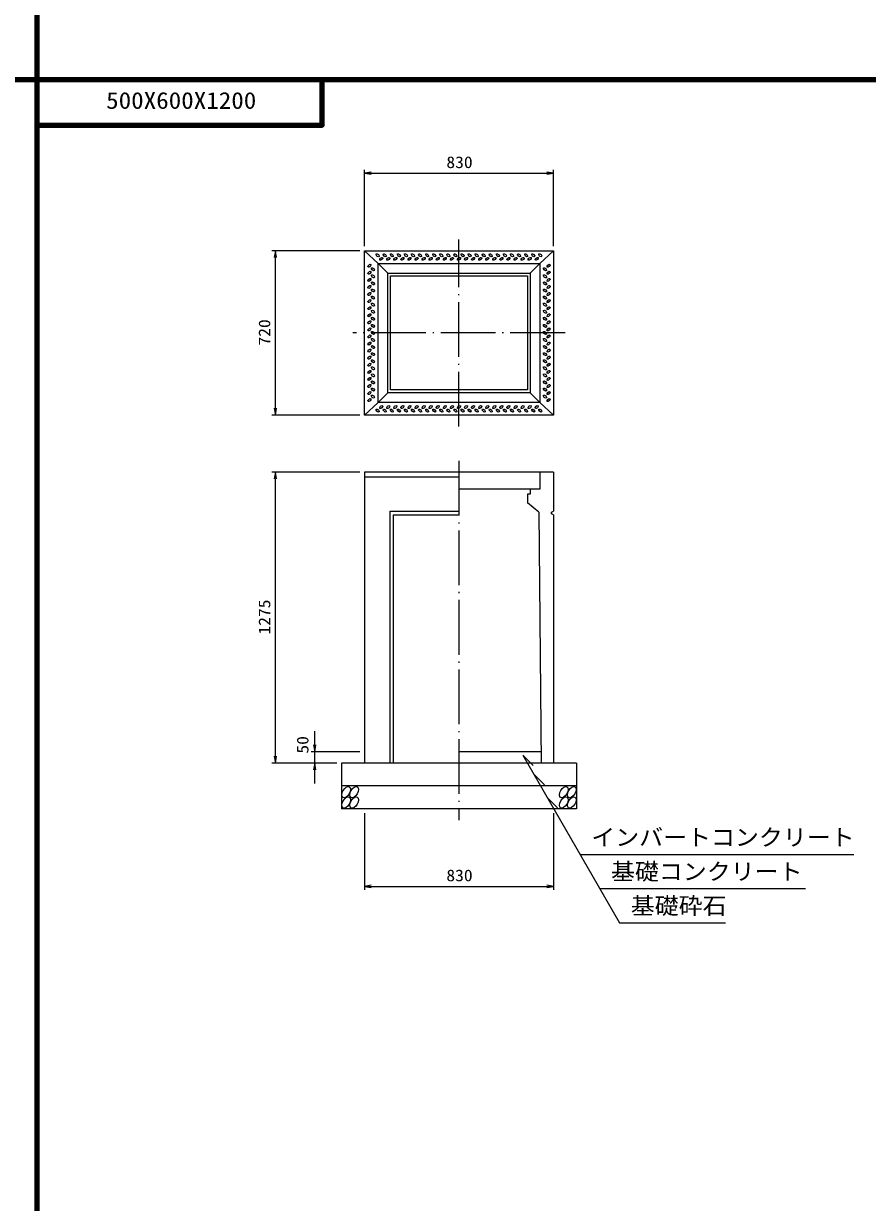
# Model space of a CAD drawing. Units: millimetres, scale not verified. Extents: x -8410 to 41710, y -74801 to 5940.
# Drawn here: x 15751 to 19451, y -42360 to -37194 of the extents above; entities that cross this region are included whole.
import ezdxf
from ezdxf.enums import TextEntityAlignment as Align

# ---------------------------------------------------------------- set-up
doc = ezdxf.new("R2010")
doc.units = ezdxf.units.MM
doc.header["$LTSCALE"] = 20
doc.linetypes.add('LONG_DASHED_DOTTED', pattern=[15.25, 12, -1.5, 0.25, -1.5])
for name, color, linetype, lineweight in [('0-0_グループ[0](0)-D-BMK(0)', 2, 'LONG_DASHED_DOTTED', 13), ('0-1_グループ[0](0)-D-STR(1)', 1, 'Continuous', 13), ('0-2_グループ[0](0)-D-STR-DIM(2)', 7, 'Continuous', 13), ('0-3_グループ[0](0)-D-STR-HTXT(3)', 7, 'Continuous', 13), ('0-5_グループ[0](0)-D-TTL(5)', 2, 'Continuous', 140)]:
    doc.layers.add(name, color=color, linetype=linetype, lineweight=lineweight)
doc.layers.add('0-4_グループ[0](0)-D-STR-TXT(4)', color=7, linetype='Continuous')
doc.layers.add('0-6_グループ[0](0)-D-TTL-TXT(6)', color=7, linetype='Continuous')
doc.styles.add('ＭＳ ゴシック', font='')
doc.styles.get('ＭＳ ゴシック').set_extended_font_data('MS Gothic')

msp = doc.modelspace()

# ---------------------------------------------------------------- linework, layer by layer
at = {"layer": '0-0_グループ[0](0)-D-BMK(0)'}
for p, q in [((17660, -38960), (17660, -38140)), ((18125, -38550), (17195, -38550)), ((17660, -39110), (17660, -40685))]:
    msp.add_line(p, q, dxfattribs=at)
at = {"layer": '0-1_グループ[0](0)-D-STR(1)'}
for p, q in [((17245, -38190), (18075, -38190)), ((17245, -38910), (17245, -38190)), ((18075, -38190), (18075, -38910)), ((17305, -38245), (18015, -38245)), ((17305, -38855), (17305, -38245)), ((18015, -38245), (18015, -38855)), ((17348, -38288), (17972, -38288)), ((17348, -38812), (17348, -38288)), ((17360, -38300), (17960, -38300)), ((17360, -38800), (17360, -38300)), ((17960, -38300), (17960, -38800)), ((17972, -38288), (17972, -38812)), ((17972, -38812), (17348, -38812)), ((17960, -38800), (17360, -38800)), ((18015, -38855), (17305, -38855)), ((18075, -38910), (17245, -38910)), ((18075, -39160), (17245, -39160)), ((17245, -39160), (17245, -40435)), ((17660, -39182), (17245, -39182)), ((18075, -39160), (18075, -39331.5)), ((18010, -39335), (17960, -39295)), ((17356.5, -39331.5), (17356.5, -40435)), ((17356.5, -39331.5), (17660, -39331.5)), ((17371.5, -39346.5), (17371.5, -40435)), ((17371.5, -39346.5), (17660, -39346.5)), ((18010, -39335), (18020.31, -40435)), ((18065, -39335), (18075, -39331.5)), ((18075, -39346.5), (18075, -40435)), ((18019.84, -40385), (17660, -40385)), ((18175, -40435), (17145, -40435)), ((17145, -40435), (17145, -40635)), ((18175, -40435), (18175, -40635)), ((18175, -40535), (17145, -40535)), ((18175, -40635), (17145, -40635))]:
    msp.add_line(p, q, dxfattribs=at)
for points in [[(17245, -38190), (17305, -38245), (17348, -38288)], [(18075, -38190), (18015, -38245), (17972, -38288)], [(17245, -38910), (17305, -38855), (17348, -38812)], [(18075, -38910), (18015, -38855), (17972, -38812)], [(18015, -39160), (18015, -39235), (17660, -39235)], [(17972, -39235), (17972, -39257), (17960, -39257), (17960, -39295)], [(18075, -39346.5), (18065, -39343), (18065, -39335)]]:
    msp.add_lwpolyline(points, dxfattribs=at)
for centre, major_axis, ratio in [((17303.5, -38209.75), (-6.01, 6.01), 0.529412), ((17319, -38225.25), (6.01, 6.01), 0.529412), ((17334.5, -38209.75), (-6.01, 6.01), 0.529412), ((17350, -38225.25), (6.01, 6.01), 0.529412), ((17365.5, -38209.75), (-6.01, 6.01), 0.529412), ((17381, -38225.25), (6.01, 6.01), 0.529412), ((17396.5, -38209.75), (-6.01, 6.01), 0.529412), ((17412, -38225.25), (6.01, 6.01), 0.529412), ((17427.5, -38209.75), (-6.01, 6.01), 0.529412), ((17443, -38225.25), (6.01, 6.01), 0.529412), ((17458.5, -38209.75), (-6.01, 6.01), 0.529412), ((17474, -38225.25), (6.01, 6.01), 0.529412), ((17489.5, -38209.75), (-6.01, 6.01), 0.529412), ((17505, -38225.25), (6.01, 6.01), 0.529412), ((17520.5, -38209.75), (-6.01, 6.01), 0.529412), ((17536, -38225.25), (6.01, 6.01), 0.529412), ((17551.5, -38209.75), (-6.01, 6.01), 0.529412), ((17567, -38225.25), (6.01, 6.01), 0.529412), ((17582.5, -38209.75), (-6.01, 6.01), 0.529412), ((17598, -38225.25), (6.01, 6.01), 0.529412), ((17613.5, -38209.75), (-6.01, 6.01), 0.529412), ((17629, -38225.25), (6.01, 6.01), 0.529412), ((17644.5, -38209.75), (-6.01, 6.01), 0.529412), ((17660, -38225.25), (6.01, 6.01), 0.529412), ((17675.5, -38209.75), (-6.01, 6.01), 0.529412), ((17691, -38225.25), (6.01, 6.01), 0.529412), ((17706.5, -38209.75), (-6.01, 6.01), 0.529412), ((17722, -38225.25), (6.01, 6.01), 0.529412), ((17737.5, -38209.75), (-6.01, 6.01), 0.529412), ((17753, -38225.25), (6.01, 6.01), 0.529412), ((17768.5, -38209.75), (-6.01, 6.01), 0.529412), ((17784, -38225.25), (6.01, 6.01), 0.529412), ((17799.5, -38209.75), (-6.01, 6.01), 0.529412), ((17815, -38225.25), (6.01, 6.01), 0.529412), ((17830.5, -38209.75), (-6.01, 6.01), 0.529412), ((17846, -38225.25), (6.01, 6.01), 0.529412), ((17861.5, -38209.75), (-6.01, 6.01), 0.529412), ((17877, -38225.25), (6.01, 6.01), 0.529412), ((17892.5, -38209.75), (-6.01, 6.01), 0.529412), ((17908, -38225.25), (6.01, 6.01), 0.529412), ((17923.5, -38209.75), (-6.01, 6.01), 0.529412), ((17939, -38225.25), (6.01, 6.01), 0.529412), ((17954.5, -38209.75), (-6.01, 6.01), 0.529412), ((17970, -38225.25), (6.01, 6.01), 0.529412), ((17985.5, -38209.75), (-6.01, 6.01), 0.529412), ((18001, -38225.25), (6.01, 6.01), 0.529412), ((18016.5, -38209.75), (-6.01, 6.01), 0.529412), ((17267.25, -38255.5), (-6.01, -6.01), 0.529412), ((17282.75, -38271), (-6.01, 6.01), 0.529412), ((18037.25, -38271), (6.01, -6.01), 0.529412), ((18052.75, -38255.5), (6.01, 6.01), 0.529412), ((17267.25, -38286.5), (-6.01, -6.01), 0.529412), ((17267.25, -38317.5), (-6.01, -6.01), 0.529412), ((17282.75, -38302), (-6.01, 6.01), 0.529412), ((17282.75, -38333), (-6.01, 6.01), 0.529412), ((18037.25, -38302), (6.01, -6.01), 0.529412), ((18037.25, -38333), (6.01, -6.01), 0.529412), ((18052.75, -38286.5), (6.01, 6.01), 0.529412), ((18052.75, -38317.5), (6.01, 6.01), 0.529412), ((17267.25, -38348.5), (-6.01, -6.01), 0.529412), ((17267.25, -38379.5), (-6.01, -6.01), 0.529412), ((17282.75, -38364), (-6.01, 6.01), 0.529412), ((18037.25, -38364), (6.01, -6.01), 0.529412), ((18052.75, -38348.5), (6.01, 6.01), 0.529412), ((18052.75, -38379.5), (6.01, 6.01), 0.529412), ((17267.25, -38410.5), (-6.01, -6.01), 0.529412), ((17282.75, -38395), (-6.01, 6.01), 0.529412), ((17282.75, -38426), (-6.01, 6.01), 0.529412), ((18037.25, -38395), (6.01, -6.01), 0.529412), ((18037.25, -38426), (6.01, -6.01), 0.529412), ((18052.75, -38410.5), (6.01, 6.01), 0.529412), ((17267.25, -38441.5), (-6.01, -6.01), 0.529412), ((17267.25, -38472.5), (-6.01, -6.01), 0.529412), ((17282.75, -38457), (-6.01, 6.01), 0.529412), ((17282.75, -38488), (-6.01, 6.01), 0.529412), ((18037.25, -38457), (6.01, -6.01), 0.529412), ((18037.25, -38488), (6.01, -6.01), 0.529412), ((18052.75, -38441.5), (6.01, 6.01), 0.529412), ((18052.75, -38472.5), (6.01, 6.01), 0.529412), ((17267.25, -38503.5), (-6.01, -6.01), 0.529412), ((17267.25, -38534.5), (-6.01, -6.01), 0.529412), ((17282.75, -38519), (-6.01, 6.01), 0.529412), ((18037.25, -38519), (6.01, -6.01), 0.529412), ((18052.75, -38503.5), (6.01, 6.01), 0.529412), ((18052.75, -38534.5), (6.01, 6.01), 0.529412), ((17267.25, -38565.5), (-6.01, -6.01), 0.529412), ((17282.75, -38550), (-6.01, 6.01), 0.529412), ((17282.75, -38581), (-6.01, 6.01), 0.529412), ((18037.25, -38550), (6.01, -6.01), 0.529412), ((18037.25, -38581), (6.01, -6.01), 0.529412), ((18052.75, -38565.5), (6.01, 6.01), 0.529412), ((17267.25, -38596.5), (-6.01, -6.01), 0.529412), ((17267.25, -38627.5), (-6.01, -6.01), 0.529412), ((17282.75, -38612), (-6.01, 6.01), 0.529412), ((17282.75, -38643), (-6.01, 6.01), 0.529412), ((18037.25, -38612), (6.01, -6.01), 0.529412), ((18037.25, -38643), (6.01, -6.01), 0.529412), ((18052.75, -38596.5), (6.01, 6.01), 0.529412), ((18052.75, -38627.5), (6.01, 6.01), 0.529412), ((17267.25, -38658.5), (-6.01, -6.01), 0.529412), ((17267.25, -38689.5), (-6.01, -6.01), 0.529412), ((17282.75, -38674), (-6.01, 6.01), 0.529412), ((18037.25, -38674), (6.01, -6.01), 0.529412), ((18052.75, -38658.5), (6.01, 6.01), 0.529412), ((18052.75, -38689.5), (6.01, 6.01), 0.529412), ((17267.25, -38720.5), (-6.01, -6.01), 0.529412), ((17282.75, -38705), (-6.01, 6.01), 0.529412), ((17282.75, -38736), (-6.01, 6.01), 0.529412), ((18037.25, -38705), (6.01, -6.01), 0.529412), ((18037.25, -38736), (6.01, -6.01), 0.529412), ((18052.75, -38720.5), (6.01, 6.01), 0.529412), ((17267.25, -38751.5), (-6.01, -6.01), 0.529412), ((17267.25, -38782.5), (-6.01, -6.01), 0.529412), ((17282.75, -38767), (-6.01, 6.01), 0.529412), ((17282.75, -38798), (-6.01, 6.01), 0.529412), ((18037.25, -38767), (6.01, -6.01), 0.529412), ((18037.25, -38798), (6.01, -6.01), 0.529412), ((18052.75, -38751.5), (6.01, 6.01), 0.529412), ((18052.75, -38782.5), (6.01, 6.01), 0.529412), ((17267.25, -38813.5), (-6.01, -6.01), 0.529412), ((17267.25, -38844.5), (-6.01, -6.01), 0.529412), ((17282.75, -38829), (-6.01, 6.01), 0.529412), ((18037.25, -38829), (6.01, -6.01), 0.529412), ((18052.75, -38813.5), (6.01, 6.01), 0.529412), ((18052.75, -38844.5), (6.01, 6.01), 0.529412), ((17303.5, -38890.25), (6.01, -6.01), 0.529412), ((17319, -38874.75), (-6.01, -6.01), 0.529412), ((17334.5, -38890.25), (6.01, -6.01), 0.529412), ((17350, -38874.75), (-6.01, -6.01), 0.529412), ((17365.5, -38890.25), (6.01, -6.01), 0.529412), ((17381, -38874.75), (-6.01, -6.01), 0.529412), ((17396.5, -38890.25), (6.01, -6.01), 0.529412), ((17412, -38874.75), (-6.01, -6.01), 0.529412), ((17427.5, -38890.25), (6.01, -6.01), 0.529412), ((17443, -38874.75), (-6.01, -6.01), 0.529412), ((17458.5, -38890.25), (6.01, -6.01), 0.529412), ((17474, -38874.75), (-6.01, -6.01), 0.529412), ((17489.5, -38890.25), (6.01, -6.01), 0.529412), ((17505, -38874.75), (-6.01, -6.01), 0.529412), ((17520.5, -38890.25), (6.01, -6.01), 0.529412), ((17536, -38874.75), (-6.01, -6.01), 0.529412), ((17551.5, -38890.25), (6.01, -6.01), 0.529412), ((17567, -38874.75), (-6.01, -6.01), 0.529412), ((17582.5, -38890.25), (6.01, -6.01), 0.529412), ((17598, -38874.75), (-6.01, -6.01), 0.529412), ((17613.5, -38890.25), (6.01, -6.01), 0.529412), ((17629, -38874.75), (-6.01, -6.01), 0.529412), ((17644.5, -38890.25), (6.01, -6.01), 0.529412), ((17660, -38874.75), (-6.01, -6.01), 0.529412), ((17675.5, -38890.25), (6.01, -6.01), 0.529412), ((17691, -38874.75), (-6.01, -6.01), 0.529412), ((17706.5, -38890.25), (6.01, -6.01), 0.529412), ((17722, -38874.75), (-6.01, -6.01), 0.529412), ((17737.5, -38890.25), (6.01, -6.01), 0.529412), ((17753, -38874.75), (-6.01, -6.01), 0.529412), ((17768.5, -38890.25), (6.01, -6.01), 0.529412), ((17784, -38874.75), (-6.01, -6.01), 0.529412), ((17799.5, -38890.25), (6.01, -6.01), 0.529412), ((17815, -38874.75), (-6.01, -6.01), 0.529412), ((17830.5, -38890.25), (6.01, -6.01), 0.529412), ((17846, -38874.75), (-6.01, -6.01), 0.529412), ((17861.5, -38890.25), (6.01, -6.01), 0.529412), ((17877, -38874.75), (-6.01, -6.01), 0.529412), ((17892.5, -38890.25), (6.01, -6.01), 0.529412), ((17908, -38874.75), (-6.01, -6.01), 0.529412), ((17923.5, -38890.25), (6.01, -6.01), 0.529412), ((17939, -38874.75), (-6.01, -6.01), 0.529412), ((17954.5, -38890.25), (6.01, -6.01), 0.529412), ((17970, -38874.75), (-6.01, -6.01), 0.529412), ((17985.5, -38890.25), (6.01, -6.01), 0.529412), ((18001, -38874.75), (-6.01, -6.01), 0.529412), ((18016.5, -38890.25), (6.01, -6.01), 0.529412), ((17165.43, -40562), (-13.75, -23.82), 0.545455), ((17200.43, -40562), (-13.75, -23.82), 0.545455), ((18119.43, -40562), (-13.75, -23.82), 0.545455), ((18154.43, -40562), (-13.75, -23.82), 0.545455), ((17165.43, -40608), (-13.75, -23.82), 0.545455), ((17200.43, -40608), (-13.75, -23.82), 0.545455), ((18119.43, -40608), (-13.75, -23.82), 0.545455), ((18154.43, -40608), (-13.75, -23.82), 0.545455)]:
    msp.add_ellipse(centre, major_axis=major_axis, ratio=ratio, dxfattribs=at)
at = {"layer": '0-2_グループ[0](0)-D-STR-DIM(2)'}
for p, q in [((17245, -38170), (17245, -37835)), ((17245, -37850), (18075, -37850)), ((18075, -38170), (18075, -37835)), ((17225, -38190), (16840, -38190)), ((16855, -38910), (16855, -38190)), ((17225, -38910), (16840, -38910)), ((17225, -39160), (16840, -39160)), ((16855, -40435), (16855, -39160)), ((17027.48, -40525), (17027.48, -40295)), ((17027.48, -40385), (17027.48, -40295)), ((17225, -40385), (17012.48, -40385)), ((17125, -40435), (16840, -40435)), ((17125, -40435), (17012.48, -40435)), ((17027.48, -40525), (17027.48, -40435)), ((17245, -40655), (17245, -40990)), ((18075, -40655), (18075, -40990)), ((17245, -40975), (18075, -40975))]:
    msp.add_line(p, q, dxfattribs=at)
for points in [[(17275, -37845), (17245, -37850), (17275, -37855)], [(18045, -37855), (18075, -37850), (18045, -37845)], [(16860, -38220), (16855, -38190), (16850, -38220)], [(16850, -38880), (16855, -38910), (16860, -38880)], [(16860, -39190), (16855, -39160), (16850, -39190)], [(17022.48, -40355), (17027.48, -40385), (17032.48, -40355)], [(16850, -40405), (16855, -40435), (16860, -40405)], [(17032.48, -40465), (17027.48, -40435), (17022.48, -40465)], [(17275, -40970), (17245, -40975), (17275, -40980)], [(18045, -40980), (18075, -40975), (18045, -40970)]]:
    msp.add_lwpolyline(points, dxfattribs=at)
at = {"layer": '0-3_グループ[0](0)-D-STR-HTXT(3)'}
for p, q in [((17940, -40400), (18364.35, -41135)), ((17940, -40400), (17985.75, -40445.75)), ((17989.07, -40485), (18034.83, -40530.75)), ((18046.81, -40585), (18092.56, -40630.75)), ((18191.15, -40835), (19391.75, -40835)), ((18277.75, -40985), (19179.21, -40985)), ((18364.35, -41135), (18828.55, -41135))]:
    msp.add_line(p, q, dxfattribs=at)
at = {"layer": '0-5_グループ[0](0)-D-TTL(5)'}
for p, q in [((15810, -37440), (15810, -21690)), ((15810, -42690), (15810, -26940)), ((15810, -47940), (15810, -32190)), ((8410, -37440), (34310, -37440)), ((8410, -37440), (34310, -37440)), ((8410, -37440), (34310, -37440)), ((8410, -37440), (34310, -37440)), ((15810, -53190), (15810, -37440))]:
    msp.add_line(p, q, dxfattribs=at)
msp.add_lwpolyline([(15810, -37640), (17060, -37640), (17060, -37440)], dxfattribs=at)
msp.add_lwpolyline([(15810, -37640), (17060, -37640), (17060, -37440)], dxfattribs=at)
msp.add_lwpolyline([(15810, -37640), (17060, -37640), (17060, -37440)], dxfattribs=at)
msp.add_lwpolyline([(15810, -37640), (17060, -37640), (17060, -37440)], dxfattribs=at)
msp.add_lwpolyline([(15810, -37640), (17060, -37640), (17060, -37440)], dxfattribs=at)
msp.add_lwpolyline([(15810, -37640), (17060, -37640), (17060, -37440)], dxfattribs=at)

# ---------------------------------------------------------------- texts
at = {"layer": '0-2_グループ[0](0)-D-STR-DIM(2)', "style": 'ＭＳ ゴシック', "width": 1.1}
for p in [(17604.7, -37843), (17604.7, -40968)]:
    msp.add_text('830', height=51.32, dxfattribs=at).set_placement(p, align=Align.BOTTOM_LEFT)
for s, p in [('720', (16848, -38605.3)), ('1275', (16848, -39871.7)), ('50', (17015.47, -40393.3))]:
    msp.add_text(s, height=51.32, rotation=90, dxfattribs=at).set_placement(p, align=Align.BOTTOM_LEFT)
at = {"layer": '0-4_グループ[0](0)-D-STR-TXT(4)', "style": 'ＭＳ ゴシック', "width": 1.05}
for s, p in [('インバートコンクリート', (18239.85, -40818.68)), ('基礎コンクリート', (18326.45, -40968.68)), ('基礎砕石', (18413.06, -41118.68))]:
    msp.add_text(s, height=73.31, dxfattribs=at).set_placement(p, align=Align.BOTTOM_LEFT)
at = {"layer": '0-6_グループ[0](0)-D-TTL-TXT(6)', "style": 'ＭＳ ゴシック', "width": 1.1}
msp.add_text('500X600X1200', height=73.31, dxfattribs=at).set_placement((16113, -37590), align=Align.BOTTOM_LEFT)

doc.saveas('drawing.dxf')
